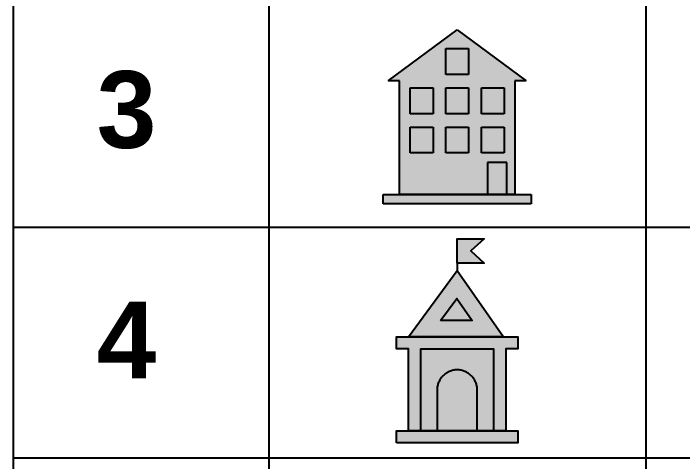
# Model space of a CAD drawing. Header units: metres. Extents: x 125.25 to 127.94, y 109.47 to 110.92.
# Drawn here: x 126.4456 to 126.5327, y 109.7932 to 109.8515 of the extents above; entities that cross this region are included whole.
import ezdxf

# ---------------------------------------------------------------- set-up
doc = ezdxf.new("R2010")
doc.units = ezdxf.units.M
doc.linetypes.add('DASHEDX2', pattern=[38.1, 25.4, -12.7])
doc.styles.get("Standard").update_dxf_attribs({"font": 'arial.ttf'})
pattern_1 = [(0, (0, 0), (0, 6.985), [5.08, -1.905]), (90, (0, 0), (-6.985, 4e-16), [5.08, -1.905])]

# ---------------------------------------------------------------- blocks, each defined once
blk = doc.blocks.new('A$C6586083E')
at = {"linetype": 'DASHEDX2', "true_color": 0xfecc66, "transparency": 33554687}
h = blk.add_hatch(color=31, dxfattribs=at)
h.dxf.hatch_style = 1
h.paths.add_polyline_path([(0.00573, 0.00319), (0.00573, 0.04267), (0.00177, 0.04267), (0.02568, 0.06029), (0.04959, 0.04267), (0.04563, 0.04267), (0.04563, 0.00319)])
h.paths.add_polyline_path([(0.02174, 0.05381), (0.02961, 0.05381), (0.02961, 0.04484), (0.02174, 0.04484)], flags=16)
h.paths.add_polyline_path([(0.03406, 0.04021), (0.04193, 0.04021), (0.04193, 0.03124), (0.03406, 0.03124)], flags=16)
h.paths.add_polyline_path([(0.00943, 0.04021), (0.0173, 0.04021), (0.0173, 0.03124), (0.00943, 0.03124)], flags=16)
h.paths.add_polyline_path([(0.02174, 0.04021), (0.02961, 0.04021), (0.02961, 0.03124), (0.02174, 0.03124)], flags=16)
h.paths.add_polyline_path([(0.03406, 0.0266), (0.04193, 0.0266), (0.04193, 0.01764), (0.03406, 0.01764)], flags=16)
h.paths.add_polyline_path([(0.02174, 0.0266), (0.02961, 0.0266), (0.02961, 0.01764), (0.02174, 0.01764)], flags=16)
h.paths.add_polyline_path([(0.00943, 0.0266), (0.0173, 0.0266), (0.0173, 0.01764), (0.00943, 0.01764)], flags=16)
h.paths.add_polyline_path([(0.03619, 0.00319), (0.04296, 0.00319), (0.04296, 0.0143), (0.03619, 0.0143)], flags=17)
at = {"linetype": 'DASHEDX2', "true_color": 0xffffff, "transparency": 33554687}
h = blk.add_hatch(color=7, dxfattribs=at)
h.dxf.hatch_style = 1
h.paths.add_polyline_path([(0.02174, 0.05381), (0.02961, 0.05381), (0.02961, 0.04484), (0.02174, 0.04484)])
h.paths.add_polyline_path([(0.03406, 0.04021), (0.04193, 0.04021), (0.04193, 0.03124), (0.03406, 0.03124)])
h.paths.add_polyline_path([(0.00943, 0.04021), (0.0173, 0.04021), (0.0173, 0.03124), (0.00943, 0.03124)])
h.paths.add_polyline_path([(0.03619, 0.00319), (0.04296, 0.00319), (0.04296, 0.0143), (0.03619, 0.0143)])
h.paths.add_polyline_path([(0.02174, 0.04021), (0.02961, 0.04021), (0.02961, 0.03124), (0.02174, 0.03124)])
h.paths.add_polyline_path([(0.03406, 0.0266), (0.04193, 0.0266), (0.04193, 0.01764), (0.03406, 0.01764)])
h.paths.add_polyline_path([(0.02174, 0.0266), (0.02961, 0.0266), (0.02961, 0.01764), (0.02174, 0.01764)])
h.paths.add_polyline_path([(0.00943, 0.0266), (0.0173, 0.0266), (0.0173, 0.01764), (0.00943, 0.01764)])
at = {"linetype": 'DASHEDX2', "transparency": 33554687}
h = blk.add_hatch(dxfattribs=at)
h.set_pattern_fill('ANGLE', color=5)
h.set_pattern_definition(pattern_1)
h.paths.add_polyline_path([(0.00573, 0.00319), (0.00573, 0.02907), (0.00177, 0.02907), (0.02568, 0.04668), (0.04959, 0.02907), (0.04563, 0.02907), (0.04563, 0.00319)])
h = blk.add_hatch(dxfattribs=at)
h.set_pattern_fill('ANGLE', color=5)
h.set_pattern_definition(pattern_1)
h.paths.add_polyline_path([(0.00573, 0.00319), (0.00573, 0.02907), (0.00177, 0.02907), (0.02568, 0.04668), (0.04959, 0.02907), (0.04563, 0.02907), (0.04563, 0.00319)])
h = blk.add_hatch(dxfattribs=at)
h.set_pattern_fill('ANGLE', color=5)
h.set_pattern_definition(pattern_1)
h.paths.add_polyline_path([(0.00573, 0.00319), (0.00573, 0.02907), (0.00177, 0.02907), (0.02568, 0.04668), (0.04959, 0.02907), (0.04563, 0.02907), (0.04563, 0.00319)])
h.paths.add_polyline_path([(0.03619, 0.00319), (0.04296, 0.00319), (0.04296, 0.0143), (0.03619, 0.0143)], flags=17)
h.paths.add_polyline_path([(0.02174, 0.04021), (0.02961, 0.04021), (0.02961, 0.03124), (0.02174, 0.03124)], flags=16)
h.paths.add_polyline_path([(0.03406, 0.0266), (0.04193, 0.0266), (0.04193, 0.01764), (0.03406, 0.01764)], flags=16)
h.paths.add_polyline_path([(0.02174, 0.0266), (0.02961, 0.0266), (0.02961, 0.01764), (0.02174, 0.01764)], flags=16)
h.paths.add_polyline_path([(0.00943, 0.0266), (0.0173, 0.0266), (0.0173, 0.01764), (0.00943, 0.01764)], flags=16)
at = {"linetype": 'DASHEDX2', "true_color": 0xffffff, "transparency": 33554687}
h = blk.add_hatch(dxfattribs=at)
h.set_pattern_fill('ANGLE')
h.set_pattern_definition(pattern_1)
h.paths.add_polyline_path([(0.03619, 0.00319), (0.04296, 0.00319), (0.04296, 0.0143), (0.03619, 0.0143)])
h.paths.add_polyline_path([(0.02174, 0.04021), (0.02961, 0.04021), (0.02961, 0.03124), (0.02174, 0.03124)])
h.paths.add_polyline_path([(0.03406, 0.0266), (0.04193, 0.0266), (0.04193, 0.01764), (0.03406, 0.01764)])
h.paths.add_polyline_path([(0.02174, 0.0266), (0.02961, 0.0266), (0.02961, 0.01764), (0.02174, 0.01764)])
h.paths.add_polyline_path([(0.00943, 0.0266), (0.0173, 0.0266), (0.0173, 0.01764), (0.00943, 0.01764)])
h = blk.add_hatch(dxfattribs=at)
h.set_pattern_fill('ANGLE')
h.set_pattern_definition(pattern_1)
h.paths.add_polyline_path([(0.03619, 0.00319), (0.04296, 0.00319), (0.04296, 0.0143), (0.03619, 0.0143)])
h.paths.add_polyline_path([(0.02174, 0.04021), (0.02961, 0.04021), (0.02961, 0.03124), (0.02174, 0.03124)])
h.paths.add_polyline_path([(0.03406, 0.0266), (0.04193, 0.0266), (0.04193, 0.01764), (0.03406, 0.01764)])
h.paths.add_polyline_path([(0.02174, 0.0266), (0.02961, 0.0266), (0.02961, 0.01764), (0.02174, 0.01764)])
h.paths.add_polyline_path([(0.00943, 0.0266), (0.0173, 0.0266), (0.0173, 0.01764), (0.00943, 0.01764)])
h = blk.add_hatch(dxfattribs=at)
h.set_pattern_fill('ANGLE')
h.set_pattern_definition(pattern_1)
h.paths.add_polyline_path([(0.03619, 0.00319), (0.04296, 0.00319), (0.04296, 0.0143), (0.03619, 0.0143)])
h.paths.add_polyline_path([(0.02174, 0.04021), (0.02961, 0.04021), (0.02961, 0.03124), (0.02174, 0.03124)])
h.paths.add_polyline_path([(0.03406, 0.0266), (0.04193, 0.0266), (0.04193, 0.01764), (0.03406, 0.01764)])
h.paths.add_polyline_path([(0.02174, 0.0266), (0.02961, 0.0266), (0.02961, 0.01764), (0.02174, 0.01764)])
h.paths.add_polyline_path([(0.00943, 0.0266), (0.0173, 0.0266), (0.0173, 0.01764), (0.00943, 0.01764)])
h = blk.add_hatch(dxfattribs=at)
h.set_pattern_fill('ANGLE')
h.set_pattern_definition(pattern_1)
h.paths.add_polyline_path([(0.03619, 0.00319), (0.04296, 0.00319), (0.04296, 0.0143), (0.03619, 0.0143)])
h.paths.add_polyline_path([(0.02174, 0.04021), (0.02961, 0.04021), (0.02961, 0.03124), (0.02174, 0.03124)])
h.paths.add_polyline_path([(0.03406, 0.0266), (0.04193, 0.0266), (0.04193, 0.01764), (0.03406, 0.01764)])
h.paths.add_polyline_path([(0.02174, 0.0266), (0.02961, 0.0266), (0.02961, 0.01764), (0.02174, 0.01764)])
h.paths.add_polyline_path([(0.00943, 0.0266), (0.0173, 0.0266), (0.0173, 0.01764), (0.00943, 0.01764)])
at = {"linetype": 'DASHEDX2', "transparency": 33554687}
h = blk.add_hatch(dxfattribs=at)
h.set_pattern_fill('ANGLE', color=5)
h.set_pattern_definition(pattern_1)
h.paths.add_polyline_path([(0, 0), (0, 0.00319), (0.00573, 0.00319), (0.04563, 0.00319), (0.05136, 0.00319), (0.05136, 0), (0.02568, 0)])
at = {"linetype": 'DASHEDX2', "true_color": 0xffffff, "transparency": 33554687}
h = blk.add_hatch(dxfattribs=at)
h.set_pattern_fill('ANGLE')
h.set_pattern_definition(pattern_1)
h.paths.add_polyline_path([(0, 0), (0, 0.00319), (0.00573, 0.00319), (0.04563, 0.00319), (0.05136, 0.00319), (0.05136, 0), (0.02568, 0)])
at = {"linetype": 'DASHEDX2', "transparency": 33554687}
h = blk.add_hatch(dxfattribs=at)
h.set_pattern_fill('ANGLE', color=256)
h.set_pattern_definition(pattern_1)
h.paths.add_polyline_path([(0, 0), (0, 0.00319), (0.00573, 0.00319), (0.04563, 0.00319), (0.05136, 0.00319), (0.05136, 0), (0.02568, 0)])
at = {"linetype": 'DASHEDX2', "true_color": 0x000000, "transparency": 33554687}
h = blk.add_hatch(color=18, dxfattribs=at)
h.dxf.hatch_style = 1
h.paths.add_polyline_path([(0, 0), (0, 0.00319), (0.00573, 0.00319), (0.04563, 0.00319), (0.05136, 0.00319), (0.05136, 0), (0.02568, 0)])
at = {"color": 18, "linetype": 'DASHEDX2', "true_color": 0x000000}
for points in [[(0.00573, 0.00319), (0.00573, 0.04267), (0.00177, 0.04267), (0.02568, 0.06029), (0.04959, 0.04267), (0.04563, 0.04267), (0.04563, 0.00319)], [(0.02174, 0.05381), (0.02961, 0.05381), (0.02961, 0.04484), (0.02174, 0.04484)], [(0.00943, 0.04021), (0.0173, 0.04021), (0.0173, 0.03124), (0.00943, 0.03124)], [(0.02174, 0.04021), (0.02961, 0.04021), (0.02961, 0.03124), (0.02174, 0.03124)], [(0.03406, 0.04021), (0.04193, 0.04021), (0.04193, 0.03124), (0.03406, 0.03124)], [(0.00943, 0.0266), (0.0173, 0.0266), (0.0173, 0.01764), (0.00943, 0.01764)], [(0.02174, 0.0266), (0.02961, 0.0266), (0.02961, 0.01764), (0.02174, 0.01764)], [(0.03406, 0.0266), (0.04193, 0.0266), (0.04193, 0.01764), (0.03406, 0.01764)], [(0.03619, 0.00319), (0.04296, 0.00319), (0.04296, 0.0143), (0.03619, 0.0143)], [(0, 0), (0, 0.00319), (0.00573, 0.00319), (0.04563, 0.00319), (0.05136, 0.00319), (0.05136, 0), (0.02568, 0)]]:
    blk.add_lwpolyline(points, close=True, dxfattribs=at)
blk = doc.blocks.new('A$C7F8862DF')
at = {"linetype": 'DASHEDX2', "true_color": 0xf53d00, "transparency": 33554687}
h = blk.add_hatch(dxfattribs=at)
h.set_pattern_fill('ANGLE', color=20)
h.set_pattern_definition(pattern_1)
h.paths.add_polyline_path([(0.00375, 0.011102), (0.00375, 0.012602), (0.005418, 0.012602), (0.004584, 0.011852), (0.005418, 0.011102)])
h.paths.add_polyline_path([(0.0015, 0.00075), (0.0015, 0.005806), (0.006, 0.005806), (0.006, 0.00075)])
edge = h.paths.add_edge_path()
edge.add_arc((0.00375, 0.003275), 0.001237, 90, 180)
edge.add_line((0.002513, 0.003275), (0.002513, 0.00075))
edge.add_line((0.002513, 0.00075), (0.004987, 0.00075))
edge.add_line((0.004987, 0.00075), (0.004987, 0.003275))
edge.add_arc((0.00375, 0.003275), 0.001237, 0, 90)
h.paths.add_polyline_path([(0.002727, 0.007556), (0.003729, 0.008917), (0.00468, 0.007556)], flags=16)
h.paths.add_polyline_path([(0.00075, 0.006556), (0.00375, 0.010633), (0.006599, 0.006556)])
at = {"linetype": 'DASHEDX2', "transparency": 33554687}
h = blk.add_hatch(color=20, dxfattribs=at)
h.dxf.hatch_style = 1
h.paths.add_polyline_path([(0.00075, 0.006556), (0.00375, 0.010633), (0.006599, 0.006556)])
h.paths.add_polyline_path([(0.002727, 0.007556), (0.003729, 0.008917), (0.00468, 0.007556)], flags=16)
h.paths.add_polyline_path([(0.00375, 0.011102), (0.00375, 0.012602), (0.005418, 0.012602), (0.004584, 0.011852), (0.005418, 0.011102)])
h.paths.add_polyline_path([(0.0015, 0.00075), (0.0015, 0.005806), (0.006, 0.005806), (0.006, 0.00075)])
edge = h.paths.add_edge_path()
edge.add_arc((0.00375, 0.003275), 0.001237, 90, 180)
edge.add_line((0.002513, 0.003275), (0.002513, 0.00075))
edge.add_line((0.002513, 0.00075), (0.004987, 0.00075))
edge.add_line((0.004987, 0.00075), (0.004987, 0.003275))
edge.add_arc((0.00375, 0.003275), 0.001237, 0, 90)
h = blk.add_hatch(dxfattribs=at)
h.set_pattern_fill('ANGLE', color=20)
h.set_pattern_definition(pattern_1)
h.paths.add_polyline_path([(0.00375, 0.011102), (0.00375, 0.012602), (0.005418, 0.012602), (0.004584, 0.011852), (0.005418, 0.011102)])
at = {"linetype": 'DASHEDX2', "true_color": 0xeb7500, "transparency": 33554687}
h = blk.add_hatch(dxfattribs=at)
h.set_pattern_fill('ANGLE', color=30)
h.set_pattern_definition(pattern_1)
h.paths.add_polyline_path([(0.00375, 0.011102), (0.00375, 0.012602), (0.005418, 0.012602), (0.004584, 0.011852), (0.005418, 0.011102)])
at = {"linetype": 'DASHEDX2', "transparency": 33554687}
h = blk.add_hatch(dxfattribs=at)
h.set_pattern_fill('ANGLE', color=20)
h.set_pattern_definition(pattern_1)
h.paths.add_polyline_path([(0.00375, 0.011102), (0.00375, 0.012602), (0.005418, 0.012602), (0.004584, 0.011852), (0.005418, 0.011102)])
at = {"linetype": 'DASHEDX2', "true_color": 0xffffff, "transparency": 33554687}
h = blk.add_hatch(dxfattribs=at)
h.set_pattern_fill('ANGLE')
h.set_pattern_definition(pattern_1)
h.paths.add_polyline_path([(0.00075, 0.006556), (0.00375, 0.010633), (0.006599, 0.006556)])
at = {"linetype": 'DASHEDX2', "transparency": 33554687}
h = blk.add_hatch(dxfattribs=at)
h.set_pattern_fill('ANGLE', color=20)
h.set_pattern_definition(pattern_1)
h.paths.add_polyline_path([(0.00075, 0.006556), (0.00375, 0.010633), (0.006599, 0.006556)])
h.paths.add_polyline_path([(0.002727, 0.007556), (0.003729, 0.008917), (0.00468, 0.007556)], flags=16)
at = {"linetype": 'DASHEDX2', "true_color": 0xffffff, "transparency": 33554687}
h = blk.add_hatch(dxfattribs=at)
h.set_pattern_fill('ANGLE')
h.set_pattern_definition(pattern_1)
h.paths.add_polyline_path([(0.002727, 0.007556), (0.003729, 0.008917), (0.00468, 0.007556)])
h.paths.add_polyline_path([(0.00075, 0.00075), (0.00075, 0.005806), (0, 0.005806), (0, 0.006556), (0.0075, 0.006556), (0.0075, 0.005806), (0.00675, 0.005806), (0.00675, 0.00075), (0.006, 0.00075), (0.0015, 0.00075)])
edge = h.paths.add_edge_path(flags=16)
edge.add_arc((0.00375, 0.003275), 0.001237, 90, 180)
edge.add_line((0.002513, 0.003275), (0.002513, 0.00075))
edge.add_line((0.002513, 0.00075), (0.004987, 0.00075))
edge.add_line((0.004987, 0.00075), (0.004987, 0.003275))
edge.add_arc((0.00375, 0.003275), 0.001237, 0, 90)
h.paths.add_polyline_path([(0.0015, 0.00075), (0.0015, 0.005806), (0.006, 0.005806), (0.006, 0.00075)], flags=16)
h.paths.add_polyline_path([(0, 0), (0, 0.00075), (0.0075, 0.00075), (0.0075, 0)])
h = blk.add_hatch(color=7, dxfattribs=at)
h.dxf.hatch_style = 1
edge = h.paths.add_edge_path()
edge.add_arc((0.00375, 0.003275), 0.001237, 90, 180)
edge.add_line((0.002513, 0.003275), (0.002513, 0.00075))
edge.add_line((0.002513, 0.00075), (0.004987, 0.00075))
edge.add_line((0.004987, 0.00075), (0.004987, 0.003275))
edge.add_arc((0.00375, 0.003275), 0.001237, 0, 90)
h.paths.add_polyline_path([(0.002727, 0.007556), (0.003729, 0.008917), (0.00468, 0.007556)])
at = {"linetype": 'DASHEDX2', "transparency": 33554687}
h = blk.add_hatch(dxfattribs=at)
h.set_pattern_fill('ANGLE', color=20)
h.set_pattern_definition(pattern_1)
h.paths.add_polyline_path([(0.002727, 0.007556), (0.003729, 0.008917), (0.00468, 0.007556)])
at = {"linetype": 'DASHEDX2', "true_color": 0xffffff, "transparency": 33554687}
h = blk.add_hatch(dxfattribs=at)
h.set_pattern_fill('ANGLE')
h.set_pattern_definition(pattern_1)
h.paths.add_polyline_path([(0.002727, 0.007556), (0.003729, 0.008917), (0.00468, 0.007556)])
h = blk.add_hatch(dxfattribs=at)
h.set_pattern_fill('ANGLE')
h.set_pattern_definition(pattern_1)
h.paths.add_polyline_path([(0.00075, 0.00075), (0.00075, 0.005806), (0, 0.005806), (0, 0.006556), (0.0075, 0.006556), (0.0075, 0.005806), (0.00675, 0.005806), (0.00675, 0.00075), (0.006, 0.00075), (0.0015, 0.00075)])
h = blk.add_hatch(dxfattribs=at)
h.set_pattern_fill('ANGLE')
h.set_pattern_definition(pattern_1)
edge = h.paths.add_edge_path(flags=16)
edge.add_arc((0.00375, 0.003275), 0.001237, 90, 180)
edge.add_line((0.002513, 0.003275), (0.002513, 0.00075))
edge.add_line((0.002513, 0.00075), (0.004987, 0.00075))
edge.add_line((0.004987, 0.00075), (0.004987, 0.003275))
edge.add_arc((0.00375, 0.003275), 0.001237, 0, 90)
h.paths.add_polyline_path([(0.00075, 0.00075), (0.00075, 0.005806), (0, 0.005806), (0, 0.006556), (0.0075, 0.006556), (0.0075, 0.005806), (0.00675, 0.005806), (0.00675, 0.00075), (0.006, 0.00075), (0.0015, 0.00075)])
h.paths.add_polyline_path([(0.0015, 0.00075), (0.0015, 0.005806), (0.006, 0.005806), (0.006, 0.00075)], flags=16)
h.paths.add_polyline_path([(0, 0), (0, 0.00075), (0.0075, 0.00075), (0.0075, 0)])
h = blk.add_hatch(color=7, dxfattribs=at)
h.dxf.hatch_style = 1
h.paths.add_polyline_path([(0.00075, 0.00075), (0.00075, 0.005806), (0, 0.005806), (0, 0.006556), (0.0075, 0.006556), (0.0075, 0.005806), (0.00675, 0.005806), (0.00675, 0.00075), (0.006, 0.00075), (0.0015, 0.00075)])
h.paths.add_polyline_path([(0, 0), (0, 0.00075), (0.0075, 0.00075), (0.0075, 0)])
h.paths.add_polyline_path([(0.0015, 0.00075), (0.0015, 0.005806), (0.006, 0.005806), (0.006, 0.00075)], flags=16)
h = blk.add_hatch(dxfattribs=at)
h.set_pattern_fill('ANGLE')
h.set_pattern_definition(pattern_1)
h.paths.add_polyline_path([(0, 0), (0, 0.00075), (0.0075, 0.00075), (0.0075, 0)])
edge = h.paths.add_edge_path()
edge.add_arc((0.00375, 0.003275), 0.001237, 90, 180)
edge.add_line((0.002513, 0.003275), (0.002513, 0.00075))
edge.add_line((0.002513, 0.00075), (0.004987, 0.00075))
edge.add_line((0.004987, 0.00075), (0.004987, 0.003275))
edge.add_arc((0.00375, 0.003275), 0.001237, 0, 90)
edge = h.paths.add_edge_path()
edge.add_line((0.0015, 0.005806), (0.006, 0.005806))
at = {"linetype": 'DASHEDX2', "transparency": 33554687}
h = blk.add_hatch(dxfattribs=at)
h.set_pattern_fill('ANGLE', color=20)
h.set_pattern_definition(pattern_1)
h.paths.add_polyline_path([(0.0015, 0.00075), (0.0015, 0.005806), (0.006, 0.005806), (0.006, 0.00075)])
at = {"linetype": 'DASHEDX2', "true_color": 0xeb7500, "transparency": 33554687}
h = blk.add_hatch(dxfattribs=at)
h.set_pattern_fill('ANGLE', color=30)
h.set_pattern_definition(pattern_1)
h.paths.add_polyline_path([(0.0015, 0.00075), (0.0015, 0.005806), (0.006, 0.005806), (0.006, 0.00075)])
at = {"linetype": 'DASHEDX2', "transparency": 33554687}
h = blk.add_hatch(dxfattribs=at)
h.set_pattern_fill('ANGLE', color=20)
h.set_pattern_definition(pattern_1)
h.paths.add_polyline_path([(0.0015, 0.00075), (0.0015, 0.005806), (0.006, 0.005806), (0.006, 0.00075)])
edge = h.paths.add_edge_path()
edge.add_arc((0.00375, 0.003275), 0.001237, 90, 180)
edge.add_line((0.002513, 0.003275), (0.002513, 0.00075))
edge.add_line((0.002513, 0.00075), (0.004987, 0.00075))
edge.add_line((0.004987, 0.00075), (0.004987, 0.003275))
edge.add_arc((0.00375, 0.003275), 0.001237, 0, 90)
at = {"color": 18, "linetype": 'DASHEDX2', "true_color": 0x000000}
blk.add_line((0.00375, 0.011102), (0.00375, 0.010633), dxfattribs=at)
at = {"color": 18, "true_color": 0x000000}
for points in [[(0.00375, 0.011102), (0.00375, 0.012602), (0.005418, 0.012602), (0.004584, 0.011852), (0.005418, 0.011102)], [(0.00075, 0.006556), (0.00375, 0.010633), (0.006599, 0.006556)], [(0.002727, 0.007556), (0.003729, 0.008917), (0.00468, 0.007556)], [(0.00075, 0.00075), (0.00075, 0.005806), (0, 0.005806), (0, 0.006556), (0.0075, 0.006556), (0.0075, 0.005806), (0.00675, 0.005806), (0.00675, 0.00075), (0.006, 0.00075), (0.0015, 0.00075)], [(0.0015, 0.00075), (0.0015, 0.005806), (0.006, 0.005806), (0.006, 0.00075)], [(0, 0), (0, 0.00075), (0.0075, 0.00075), (0.0075, 0)]]:
    blk.add_lwpolyline(points, close=True, dxfattribs=at)
at = {"color": 18, "linetype": 'DASHEDX2', "true_color": 0x000000}
blk.add_lwpolyline([(0.00375, 0.004512, 0.414214), (0.002513, 0.003275), (0.002513, 0.00075), (0.004987, 0.00075), (0.004987, 0.003275, 0.414214)], format="xyb", close=True, dxfattribs=at)

msp = doc.modelspace()

# ---------------------------------------------------------------- linework, layer by layer
at = {"color": 18, "linetype": 'DASHEDX2', "true_color": 0x000000}
for p, q in [((126.478829, 109.943652), (126.478829, 109.523652)), ((126.527889, 109.943652), (126.527889, 109.523652)), ((126.445623, 109.823652), (126.752223, 109.823652)), ((126.445623, 109.793652), (126.752223, 109.793652))]:
    msp.add_line(p, q, dxfattribs=at)
msp.add_lwpolyline([(126.445623, 109.965405), (126.752223, 109.965405), (126.752223, 109.523652), (126.445623, 109.523652)], close=True, dxfattribs=at)

# ---------------------------------------------------------------- block references
at = {"color": 18, "linetype": 'DASHEDX2', "true_color": 0x000000, "xscale": 0.375, "yscale": 0.375, "zscale": 0.375}
msp.add_blockref('A$C6586083E', (126.493715, 109.826723), dxfattribs=at)
at = {"color": 7, "true_color": 0xffffff, "xscale": 2.109375, "yscale": 2.109375, "zscale": 2.109375}
msp.add_blockref('A$C7F8862DF', (126.495434, 109.795587), dxfattribs=at)

# ---------------------------------------------------------------- texts
at = {"color": 18, "true_color": 0x000000, "char_height": 0.01, "attachment_point": 1}
for s, insert in [('{\\fArial|b1|i0|c0|p34;3}', (126.456456, 109.843992)), ('{\\fArial|b1|i0|c0|p34;4}', (126.456456, 109.813992))]:
    msp.add_mtext_dynamic_manual_height_columns(s, width=0.56710652, gutter_width=1.516052, heights=[0], dxfattribs=dict(at, insert=insert))

doc.saveas('drawing.dxf')
